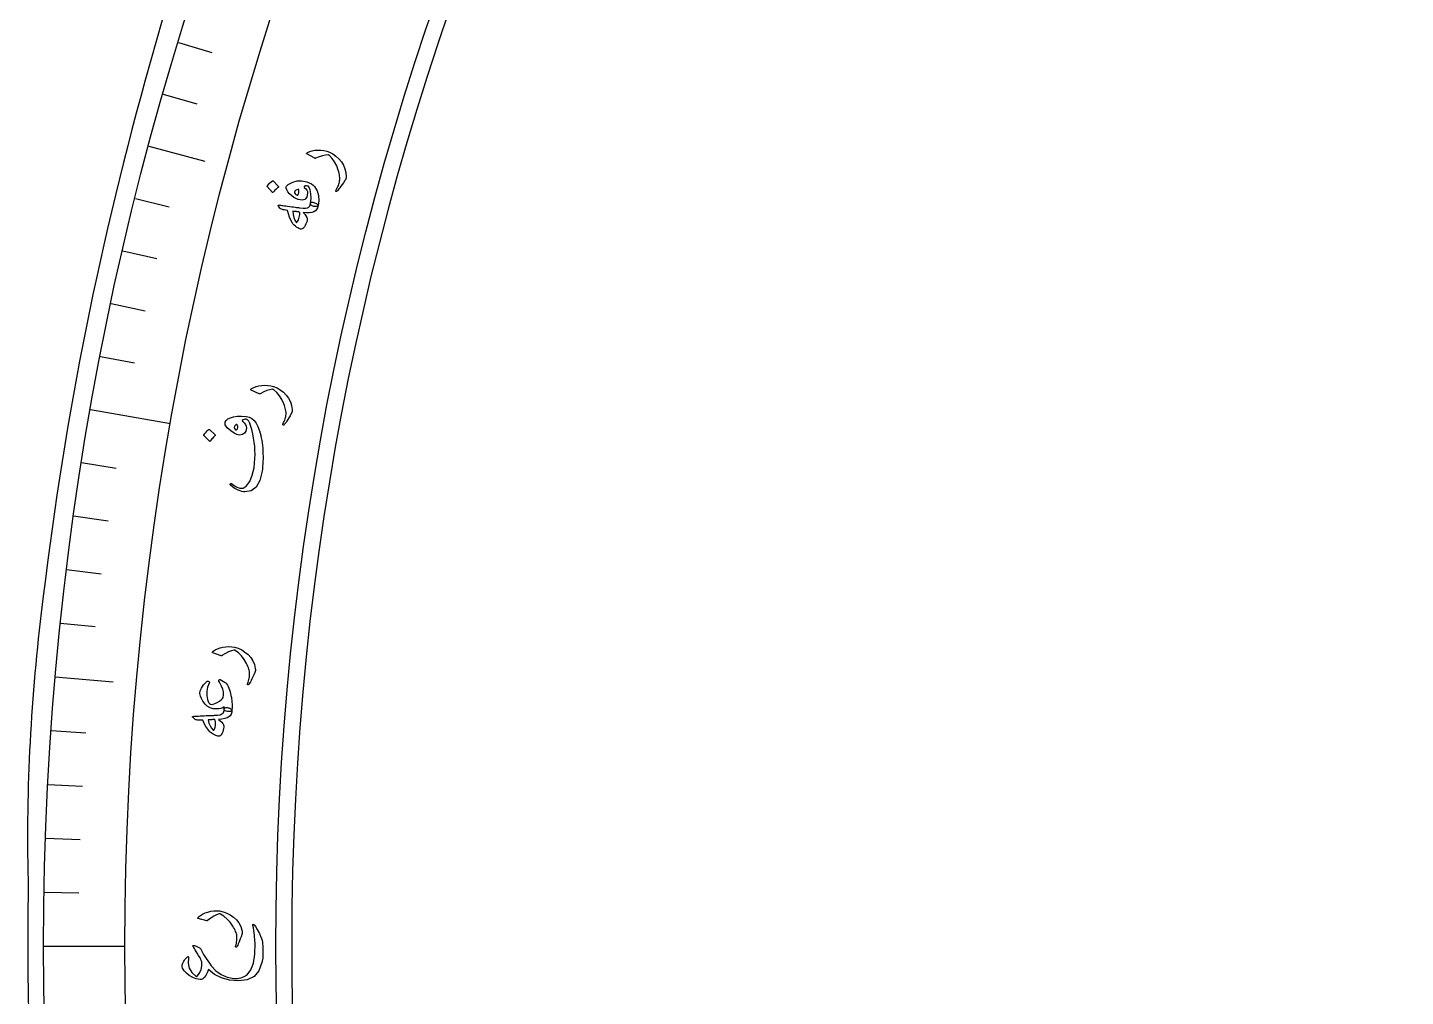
# Model space of a CAD drawing. Header units: millimetres. Extents: x -75 to 75, y -75 to 98.
# Drawn here: x -75 to -41.73, y -1.22 to 22.17 of the extents above; entities that cross this region are included whole.
import ezdxf

# ---------------------------------------------------------------- set-up
doc = ezdxf.new("R2010")
doc.units = ezdxf.units.MM
for name, color, linetype in [('CUT_INNER', 6, 'Continuous'), ('CUT_OUTER', 1, 'Continuous'), ('ENGRAVE', 7, 'Continuous'), ('ENGRAVE_FINE', 8, 'Continuous'), ('TEXT', 5, 'Continuous')]:
    doc.layers.add(name, color=color, linetype=linetype)

msp = doc.modelspace()

# ---------------------------------------------------------------- linework, layer by layer
at = {"layer": 'CUT_INNER'}
msp.add_arc((0.0001, -0.0002), 68.6249, 92.275813, 359.648624, dxfattribs=at)
at = {"layer": 'CUT_OUTER'}
for centre, radius, start, end in [((-8.4905, 3.5523), 65.9945, 150.798744, 164.756957), ((8.9401, -1.5964), 84.1664, 164.494956, 173.423633), ((-30.4953, 2.6179), 44.5091, 172.99899, 181.59045), ((0, 0), 75, 178.943758, 5.27344)]:
    msp.add_arc(centre, radius, start, end, dxfattribs=at)
at = {"layer": 'ENGRAVE'}
for points in [[(-72.075, 19.3124), (-70.7203, 18.9494)], [(-73.4839, 12.9572), (-71.5502, 12.6162)], [(-74.3336, 6.5033), (-72.9364, 6.3811)], [(-74.6175, 0), (-72.654, 0)]]:
    msp.add_lwpolyline(points, dxfattribs=at)
for radius in [74.6175, 72.654, 69.0075]:
    msp.add_circle((0, 0), radius, dxfattribs=at)
at = {"layer": 'ENGRAVE_FINE'}
for points in [[(-71.3571, 21.816), (-70.5523, 21.57)], [(-71.7269, 20.5674), (-70.918, 20.3354)], [(-72.401, 18.0516), (-71.5845, 17.848)], [(-72.7051, 16.7853), (-71.8851, 16.596)], [(-72.9869, 15.5139), (-72.1638, 15.3389)], [(-73.2466, 14.2377), (-72.4205, 14.0771)], [(-73.6988, 11.6727), (-72.8677, 11.5411)], [(-73.8913, 10.3847), (-73.058, 10.2676)], [(-74.0613, 9.0936), (-73.2261, 8.991)], [(-74.2087, 7.7997), (-73.3718, 7.7117)], [(-74.4357, 5.2051), (-73.5963, 5.1464)], [(-74.5152, 3.9052), (-73.6749, 3.8611)], [(-74.572, 2.6041), (-73.7311, 2.5747)], [(-74.6061, 1.3023), (-73.7648, 1.2876)]]:
    msp.add_lwpolyline(points, dxfattribs=at)
at = {"layer": 'TEXT'}
for points in [[(-68.257, 19.1245), (-68.2603, 19.1267), (-68.2629, 19.1289), (-68.2645, 19.1311), (-68.2654, 19.1334), (-68.2643, 19.1392), (-68.2598, 19.1455), (-68.252, 19.1522), (-68.2407, 19.1592), (-68.1865, 19.1839), (-68.127, 19.2015), (-68.062, 19.2121), (-67.9917, 19.2156), (-67.9178, 19.213), (-67.8467, 19.204), (-67.7785, 19.1888), (-67.7132, 19.1673), (-67.6312, 19.1249), (-67.556, 19.0719), (-67.4875, 19.0085), (-67.4257, 18.9347), (-67.374, 18.8528), (-67.3375, 18.7656), (-67.3163, 18.6731), (-67.3103, 18.5752), (-67.3117, 18.5498), (-67.3169, 18.5255), (-67.3259, 18.5021), (-67.3387, 18.4799), (-67.3734, 18.4299), (-67.4052, 18.385), (-67.4341, 18.345), (-67.4601, 18.3099), (-67.4832, 18.28), (-67.5034, 18.2553), (-67.5207, 18.2359), (-67.535, 18.2217), (-67.539, 18.219), (-67.5427, 18.2173), (-67.5462, 18.2166), (-67.5493, 18.2169), (-67.5532, 18.2184), (-67.5565, 18.2205), (-67.5594, 18.2233), (-67.5619, 18.2268), (-67.5634, 18.2308), (-67.5634, 18.2352), (-67.562, 18.2401), (-67.5591, 18.2454), (-67.5405, 18.2772), (-67.5239, 18.3079), (-67.5094, 18.3376), (-67.497, 18.3662), (-67.4865, 18.394), (-67.4779, 18.4212), (-67.4712, 18.4479), (-67.4664, 18.474), (-67.4636, 18.5006), (-67.4626, 18.5287), (-67.4635, 18.5582), (-67.4663, 18.5892), (-67.4712, 18.6217), (-67.4782, 18.6557), (-67.4873, 18.6913), (-67.4986, 18.7285), (-67.5383, 18.8352), (-67.587, 18.9308), (-67.6447, 19.0153), (-67.7115, 19.0887), (-67.7171, 19.0938), (-67.7242, 19.0977), (-67.7327, 19.1004), (-67.7426, 19.1018), (-67.8052, 19.0967), (-67.8776, 19.0812), (-67.9596, 19.0553), (-68.0513, 19.0189), (-68.0568, 19.0178), (-68.0615, 19.0175), (-68.0654, 19.018), (-68.0686, 19.0194)], [(-69.2133, 18.3356), (-69.2152, 18.3388), (-69.2158, 18.3428), (-69.2151, 18.3476), (-69.213, 18.3531), (-69.1865, 18.3888), (-69.157, 18.4212), (-69.1245, 18.4503), (-69.0891, 18.4761), (-69.0842, 18.4782), (-69.0798, 18.4786), (-69.0758, 18.4771), (-69.0724, 18.4738), (-68.944, 18.3365), (-68.9413, 18.332), (-68.9416, 18.3271), (-68.945, 18.322), (-68.9515, 18.3166), (-68.957, 18.3119), (-68.9655, 18.3045), (-68.9769, 18.2942), (-68.9912, 18.2811), (-69.0085, 18.265), (-69.0289, 18.2456), (-69.0522, 18.2229), (-69.0786, 18.1968), (-69.0827, 18.1936), (-69.0863, 18.1923), (-69.0894, 18.1931), (-69.0919, 18.196)], [(-68.7568, 18.3304), (-68.751, 18.3439), (-68.7408, 18.3578), (-68.7261, 18.3722), (-68.7069, 18.387), (-68.6012, 18.444), (-68.4914, 18.4737), (-68.3775, 18.4763), (-68.2594, 18.4519), (-68.2006, 18.4293), (-68.15, 18.4022), (-68.1078, 18.3706), (-68.0738, 18.3345), (-68.0115, 18.2305), (-67.9766, 18.1197), (-67.9692, 18.0021), (-67.9892, 17.8775), (-67.9953, 17.8661), (-68.0068, 17.8579), (-68.0237, 17.853), (-68.0459, 17.8514), (-68.0579, 17.8518), (-68.0699, 17.8531), (-68.0819, 17.8554), (-68.0939, 17.8586), (-68.1057, 17.8624), (-68.1168, 17.8665), (-68.1273, 17.8708), (-68.1373, 17.8754), (-68.1538, 17.8855), (-68.1651, 17.8973), (-68.1711, 17.9106), (-68.1718, 17.9255), (-68.1565, 18.0483), (-68.1588, 18.1591), (-68.1788, 18.2579), (-68.2166, 18.3448), (-68.246, 18.349), (-68.2698, 18.3509), (-68.2879, 18.3505), (-68.3005, 18.3478), (-68.3118, 18.3435), (-68.3197, 18.3388), (-68.3242, 18.3338), (-68.3252, 18.3283), (-68.325, 18.3243), (-68.324, 18.3209), (-68.3223, 18.3182), (-68.3199, 18.316), (-68.2851, 18.2858), (-68.2606, 18.2535), (-68.2465, 18.219), (-68.2426, 18.1825), (-68.2608, 18.0842), (-68.3045, 18.0249), (-68.374, 18.0046), (-68.4692, 18.0233), (-68.5209, 18.0456), (-68.5724, 18.0765), (-68.6237, 18.1162), (-68.6749, 18.1646), (-68.7173, 18.2126), (-68.745, 18.2563), (-68.7582, 18.2956), (-68.7568, 18.3304)], [(-68.5557, 18.2049), (-68.5554, 18.1832), (-68.5445, 18.1633), (-68.5231, 18.1453), (-68.4912, 18.1291), (-68.4859, 18.1278), (-68.482, 18.1272), (-68.4795, 18.1272), (-68.4785, 18.1279), (-68.4682, 18.147), (-68.46, 18.167), (-68.4541, 18.1879), (-68.4503, 18.2096), (-68.4493, 18.2293), (-68.4509, 18.2462), (-68.4552, 18.2602), (-68.4621, 18.2714), (-68.5007, 18.2573), (-68.5292, 18.2414), (-68.5476, 18.224), (-68.5557, 18.2049)], [(-68.9454, 17.8602), (-68.955, 17.8755), (-68.9541, 17.8853), (-68.9426, 17.8897), (-68.9207, 17.8887), (-68.9078, 17.8868), (-68.8898, 17.8845), (-68.8669, 17.8817), (-68.8389, 17.8784), (-68.8056, 17.8744), (-68.7669, 17.8695), (-68.7228, 17.8637), (-68.6732, 17.8571), (-68.6244, 17.8506), (-68.5808, 17.8447), (-68.5422, 17.8395), (-68.5088, 17.835), (-68.4806, 17.8311), (-68.4578, 17.8279), (-68.4403, 17.8255), (-68.4283, 17.8237), (-68.3516, 17.8149), (-68.2902, 17.8148), (-68.2442, 17.8236), (-68.2134, 17.8413), (-68.1995, 17.8557), (-68.1879, 17.8746), (-68.1787, 17.8979), (-68.1718, 17.9255), (-68.1648, 17.9411), (-68.1536, 17.9515), (-68.1379, 17.9568), (-68.118, 17.9568), (-68.0951, 17.9526), (-68.0726, 17.9459), (-68.0505, 17.9366), (-68.0289, 17.9246), (-68.0111, 17.912), (-67.9985, 17.8999), (-67.9912, 17.8884), (-67.9892, 17.8775), (-68.0036, 17.8248), (-68.0252, 17.7818), (-68.0539, 17.7485), (-68.0899, 17.7248), (-68.1376, 17.7095), (-68.1971, 17.702), (-68.2684, 17.7024), (-68.3515, 17.7106), (-68.3103, 17.6694), (-68.2796, 17.6304), (-68.2594, 17.5936), (-68.2498, 17.559), (-68.2498, 17.533), (-68.2548, 17.5036), (-68.2647, 17.4709), (-68.2794, 17.4349), (-68.2984, 17.3978), (-68.3172, 17.3674), (-68.3359, 17.3437), (-68.3546, 17.3267), (-68.3754, 17.3144), (-68.3956, 17.3079), (-68.4151, 17.3072), (-68.434, 17.3123), (-68.4564, 17.3229), (-68.4806, 17.3376), (-68.5064, 17.3561), (-68.534, 17.3787), (-68.5613, 17.4029), (-68.5827, 17.4235), (-68.5982, 17.4405), (-68.608, 17.4538), (-68.6439, 17.5231), (-68.6754, 17.5968), (-68.7024, 17.6749), (-68.725, 17.7574), (-68.7647, 17.7648), (-68.7988, 17.7716), (-68.8274, 17.7777), (-68.8505, 17.7833), (-68.8695, 17.7894), (-68.8859, 17.7973), (-68.8996, 17.807), (-68.9107, 17.8185)], [(-68.5975, 17.7396), (-68.5912, 17.6593), (-68.5762, 17.5888), (-68.5524, 17.5279), (-68.5199, 17.4768), (-68.5147, 17.4727), (-68.5093, 17.4714), (-68.5037, 17.4731), (-68.498, 17.4777), (-68.4835, 17.4966), (-68.4707, 17.5178), (-68.4596, 17.5414), (-68.4502, 17.5673), (-68.4424, 17.5954), (-68.4364, 17.626), (-68.4321, 17.6588), (-68.4294, 17.694), (-68.4297, 17.6996), (-68.4312, 17.7059), (-68.4339, 17.7126), (-68.4379, 17.72), (-68.4548, 17.7231), (-68.4726, 17.726), (-68.4913, 17.7288), (-68.5108, 17.7313), (-68.5312, 17.7337), (-68.5524, 17.7358), (-68.5745, 17.7378), (-68.5975, 17.7396)], [(-69.6033, 13.422), (-69.6068, 13.4238), (-69.6095, 13.4258), (-69.6113, 13.4279), (-69.6124, 13.4301), (-69.6118, 13.436), (-69.6078, 13.4427), (-69.6005, 13.4499), (-69.5899, 13.4579), (-69.538, 13.487), (-69.48, 13.5094), (-69.4162, 13.5253), (-69.3464, 13.5347), (-69.2725, 13.5381), (-69.201, 13.5351), (-69.1318, 13.5255), (-69.0649, 13.5095), (-68.9797, 13.474), (-68.9003, 13.4275), (-68.8268, 13.37), (-68.7592, 13.3015), (-68.7008, 13.2241), (-68.6572, 13.1402), (-68.6285, 13.0498), (-68.6144, 12.9527), (-68.6137, 12.9273), (-68.6169, 12.9026), (-68.624, 12.8786), (-68.6349, 12.8554), (-68.6653, 12.8028), (-68.6933, 12.7553), (-68.7188, 12.7131), (-68.7418, 12.676), (-68.7624, 12.6443), (-68.7805, 12.618), (-68.7961, 12.5972), (-68.8092, 12.5818), (-68.813, 12.5788), (-68.8165, 12.5768), (-68.8199, 12.5759), (-68.8231, 12.5759), (-68.827, 12.5771), (-68.8305, 12.5789), (-68.8337, 12.5814), (-68.8364, 12.5847), (-68.8382, 12.5886), (-68.8386, 12.593), (-68.8376, 12.598), (-68.8351, 12.6035), (-68.8192, 12.6367), (-68.8053, 12.6687), (-68.7933, 12.6995), (-68.7832, 12.729), (-68.775, 12.7576), (-68.7687, 12.7854), (-68.7643, 12.8126), (-68.7617, 12.839), (-68.761, 12.8657), (-68.7624, 12.8938), (-68.7657, 12.9231), (-68.7711, 12.9538), (-68.7786, 12.9858), (-68.7884, 13.0191), (-68.8004, 13.0539), (-68.8147, 13.09), (-68.8631, 13.193), (-68.9195, 13.2843), (-68.984, 13.3637), (-69.0566, 13.4313), (-69.0627, 13.436), (-69.0701, 13.4393), (-69.0788, 13.4412), (-69.0888, 13.4419), (-69.1507, 13.4316), (-69.2215, 13.4101), (-69.3011, 13.3776), (-69.3896, 13.3338), (-69.3949, 13.3321), (-69.3996, 13.3314), (-69.4036, 13.3317), (-69.4068, 13.3328)], [(-70.2345, 12.61), (-70.23, 12.6521), (-70.2067, 12.6905), (-70.1646, 12.7252), (-70.1036, 12.7562), (-70.0274, 12.7798), (-69.9393, 12.7922), (-69.8393, 12.7936), (-69.7275, 12.784), (-69.6875, 12.7778), (-69.651, 12.7683), (-69.618, 12.7555), (-69.5886, 12.7393), (-69.5328, 12.691), (-69.4831, 12.6252), (-69.4394, 12.542), (-69.4017, 12.4413), (-69.3858, 12.3856), (-69.3715, 12.3284), (-69.3589, 12.2698), (-69.348, 12.2099), (-69.3388, 12.1484), (-69.3312, 12.0853), (-69.3254, 12.0205), (-69.3212, 11.954), (-69.3186, 11.8876), (-69.3174, 11.8229), (-69.3176, 11.7599), (-69.3191, 11.6986), (-69.3221, 11.6389), (-69.3269, 11.5807), (-69.3334, 11.5239), (-69.3415, 11.4687), (-69.3979, 11.2418), (-69.4856, 11.0825), (-69.6049, 10.9905), (-69.7562, 10.966), (-69.7898, 10.9698), (-69.8276, 10.9777), (-69.8695, 10.9898), (-69.9155, 11.0059), (-69.9654, 11.0282), (-70.0128, 11.0558), (-70.0578, 11.0886), (-70.1003, 11.1267), (-70.105, 11.1321), (-70.1081, 11.138), (-70.1094, 11.1445), (-70.1091, 11.1515), (-70.1072, 11.158), (-70.1036, 11.1629), (-70.0984, 11.1662), (-70.0916, 11.1679), (-70.0844, 11.1681), (-70.078, 11.1668), (-70.0723, 11.1641), (-70.0674, 11.1598), (-69.9663, 11.0862), (-69.8752, 11.0527), (-69.7943, 11.059), (-69.7236, 11.105), (-69.6394, 11.2179), (-69.5763, 11.366), (-69.5341, 11.5494), (-69.5126, 11.7684), (-69.5101, 11.8656), (-69.5122, 11.9639), (-69.5187, 12.063), (-69.5298, 12.1632), (-69.5453, 12.2642), (-69.5653, 12.366), (-69.5899, 12.4686), (-69.619, 12.572), (-69.6389, 12.6279), (-69.6633, 12.6718), (-69.6922, 12.7038), (-69.7258, 12.7238), (-69.7518, 12.7211), (-69.7766, 12.7138), (-69.8001, 12.702), (-69.8222, 12.6857), (-69.8236, 12.6836), (-69.8227, 12.6805), (-69.8195, 12.6764), (-69.8142, 12.6714), (-69.7718, 12.633), (-69.742, 12.5931), (-69.7247, 12.5518), (-69.7198, 12.509), (-69.7321, 12.4346), (-69.7639, 12.3813), (-69.8155, 12.3491), (-69.8867, 12.3379), (-69.9459, 12.3487), (-70.0148, 12.3814), (-70.0934, 12.4359), (-70.1816, 12.5124), (-70.2027, 12.5354), (-70.2186, 12.5593), (-70.2291, 12.5842), (-70.2345, 12.61)], [(-70.742, 12.3179), (-70.7441, 12.321), (-70.745, 12.325), (-70.7447, 12.3298), (-70.7432, 12.3355), (-70.7198, 12.3734), (-70.6932, 12.4083), (-70.6633, 12.4403), (-70.6303, 12.4692), (-70.6256, 12.4717), (-70.6212, 12.4724), (-70.6171, 12.4713), (-70.6134, 12.4683), (-70.4737, 12.3423), (-70.4706, 12.338), (-70.4705, 12.3332), (-70.4735, 12.3278), (-70.4794, 12.3218), (-70.4846, 12.3166), (-70.4924, 12.3084), (-70.5029, 12.2972), (-70.516, 12.2829), (-70.5319, 12.2653), (-70.5504, 12.2442), (-70.5718, 12.2194), (-70.5958, 12.1911), (-70.5996, 12.1874), (-70.6031, 12.1859), (-70.6062, 12.1864), (-70.6089, 12.189)], [(-69.9393, 12.5806), (-69.9472, 12.5899), (-69.9561, 12.5938), (-69.966, 12.5922), (-69.9768, 12.5852), (-70.0056, 12.5539), (-70.0166, 12.5237), (-70.0098, 12.4946), (-69.9853, 12.4667), (-69.977, 12.4621), (-69.9694, 12.4601), (-69.9624, 12.4606), (-69.956, 12.4636), (-69.9325, 12.4894), (-69.9218, 12.5175), (-69.9241, 12.5478), (-69.9393, 12.5806)], [(-70.5311, 7.0807), (-70.5347, 7.0822), (-70.5376, 7.084), (-70.5396, 7.0859), (-70.5409, 7.088), (-70.5408, 7.0939), (-70.5375, 7.1009), (-70.5309, 7.1088), (-70.521, 7.1177), (-70.4719, 7.1513), (-70.4162, 7.1789), (-70.3541, 7.2005), (-70.2854, 7.2161), (-70.2121, 7.2262), (-70.1406, 7.2297), (-70.0708, 7.2264), (-70.0028, 7.2165), (-69.9147, 7.1888), (-69.8315, 7.1496), (-69.7531, 7.099), (-69.6795, 7.0369), (-69.6144, 6.9652), (-69.5634, 6.8855), (-69.5266, 6.7981), (-69.5039, 6.7027), (-69.5009, 6.6774), (-69.5018, 6.6525), (-69.5067, 6.628), (-69.5154, 6.6039), (-69.541, 6.5487), (-69.5645, 6.4989), (-69.5861, 6.4546), (-69.6057, 6.4156), (-69.6233, 6.3821), (-69.639, 6.3543), (-69.6527, 6.3322), (-69.6644, 6.3157), (-69.6678, 6.3124), (-69.6712, 6.3101), (-69.6745, 6.3088), (-69.6776, 6.3086), (-69.6816, 6.3093), (-69.6853, 6.3108), (-69.6887, 6.3131), (-69.6917, 6.3161), (-69.6939, 6.3198), (-69.6946, 6.3242), (-69.6941, 6.3292), (-69.6921, 6.3349), (-69.6793, 6.3694), (-69.6683, 6.4026), (-69.6591, 6.4343), (-69.6517, 6.4646), (-69.6462, 6.4938), (-69.6424, 6.5221), (-69.6405, 6.5495), (-69.6403, 6.5761), (-69.642, 6.6028), (-69.6459, 6.6306), (-69.6519, 6.6595), (-69.66, 6.6896), (-69.6704, 6.7207), (-69.6831, 6.7531), (-69.6982, 6.7866), (-69.7157, 6.8212), (-69.7732, 6.9195), (-69.8377, 7.0053), (-69.9091, 7.0786), (-69.9875, 7.1394), (-69.9939, 7.1434), (-70.0016, 7.1461), (-70.0104, 7.1472), (-70.0205, 7.1469), (-70.0812, 7.1311), (-70.1498, 7.1034), (-70.2261, 7.0637), (-70.3102, 7.0121), (-70.3155, 7.01), (-70.32, 7.0089), (-70.324, 7.0088), (-70.3274, 7.0096)], [(-70.3488, 6.4325), (-70.2286, 6.3647), (-70.2168, 6.3565), (-70.2074, 6.3486), (-70.2003, 6.3413), (-70.1955, 6.3345), (-70.1762, 6.3), (-70.1584, 6.2634), (-70.1424, 6.2246), (-70.1279, 6.1836), (-70.1148, 6.1405), (-70.1027, 6.0955), (-70.0917, 6.0484), (-70.0818, 5.9994), (-70.0674, 5.9081), (-70.0605, 5.828), (-70.0609, 5.7589), (-70.0688, 5.701), (-70.0808, 5.6796), (-70.1021, 5.6665), (-70.1328, 5.6618), (-70.1727, 5.6654), (-70.2083, 5.6737), (-70.2344, 5.6835), (-70.2508, 5.6949), (-70.2576, 5.7079), (-70.2575, 5.71), (-70.2573, 5.7121), (-70.2571, 5.7142), (-70.257, 5.7163), (-70.2541, 5.7317), (-70.2524, 5.7469), (-70.2517, 5.7619), (-70.252, 5.7767), (-70.2916, 5.7545), (-70.3346, 5.7383), (-70.3811, 5.7282), (-70.431, 5.7241), (-70.5193, 5.7301), (-70.5966, 5.7518), (-70.6628, 5.7893), (-70.7181, 5.8425), (-70.7681, 5.9094), (-70.8055, 5.974), (-70.8301, 6.0363), (-70.8419, 6.0962), (-70.8363, 6.1593), (-70.8067, 6.2287), (-70.753, 6.3043), (-70.6752, 6.3862), (-70.6635, 6.3952), (-70.6515, 6.3988), (-70.6391, 6.3972), (-70.6264, 6.3902), (-70.617, 6.3811), (-70.6124, 6.3705), (-70.6127, 6.3585), (-70.6179, 6.3451), (-70.6551, 6.249), (-70.674, 6.1509), (-70.6745, 6.051), (-70.6565, 5.9493), (-70.6432, 5.9085), (-70.6273, 5.8767), (-70.6088, 5.8539), (-70.5878, 5.8402), (-70.56, 5.835), (-70.5236, 5.8401), (-70.4783, 5.8556), (-70.4244, 5.8814), (-70.3693, 5.9136), (-70.3275, 5.9447), (-70.2989, 5.9749), (-70.2835, 6.004), (-70.2713, 6.0693), (-70.2731, 6.136), (-70.289, 6.2043), (-70.3189, 6.2741), (-70.3552, 6.3383), (-70.3722, 6.3715), (-70.3815, 6.3976), (-70.3829, 6.4166), (-70.3765, 6.4287), (-70.3697, 6.4332), (-70.3627, 6.4353), (-70.3558, 6.4351), (-70.3488, 6.4325)], [(-71.0072, 5.5165), (-71.0193, 5.5299), (-71.0201, 5.5398), (-71.0097, 5.5461), (-70.9879, 5.5489), (-70.9748, 5.5494), (-70.9567, 5.5502), (-70.9336, 5.5514), (-70.9055, 5.5531), (-70.8721, 5.5549), (-70.8331, 5.5569), (-70.7886, 5.559), (-70.7386, 5.5611), (-70.6895, 5.5633), (-70.6455, 5.5651), (-70.6066, 5.5667), (-70.5729, 5.5681), (-70.5445, 5.5692), (-70.5215, 5.5701), (-70.5039, 5.5708), (-70.4917, 5.5712), (-70.4146, 5.5759), (-70.3542, 5.5866), (-70.3104, 5.6033), (-70.2832, 5.626), (-70.272, 5.6427), (-70.2639, 5.6633), (-70.2589, 5.6878), (-70.257, 5.7163), (-70.2529, 5.7329), (-70.2436, 5.7451), (-70.2291, 5.7529), (-70.2095, 5.7565), (-70.1862, 5.7564), (-70.1629, 5.7537), (-70.1395, 5.7484), (-70.1161, 5.7404), (-70.0963, 5.7311), (-70.0819, 5.7214), (-70.0727, 5.7114), (-70.0688, 5.701), (-70.0737, 5.6466), (-70.0874, 5.6004), (-70.1099, 5.5626), (-70.1412, 5.533), (-70.1855, 5.5095), (-70.2428, 5.4917), (-70.313, 5.4796), (-70.3962, 5.4733), (-70.3485, 5.4399), (-70.3114, 5.4068), (-70.2852, 5.3741), (-70.2696, 5.3418), (-70.2651, 5.3161), (-70.2649, 5.2864), (-70.2688, 5.2525), (-70.2771, 5.2144), (-70.2892, 5.1745), (-70.3024, 5.1413), (-70.3167, 5.1147), (-70.3321, 5.0947), (-70.3505, 5.079), (-70.3692, 5.069), (-70.3883, 5.0649), (-70.4078, 5.0666), (-70.4317, 5.0732), (-70.4581, 5.0833), (-70.4868, 5.0971), (-70.5179, 5.1145), (-70.5489, 5.1336), (-70.5736, 5.1501), (-70.5919, 5.1641), (-70.6038, 5.1755), (-70.6513, 5.2374), (-70.6952, 5.3045), (-70.7355, 5.3767), (-70.7722, 5.4539), (-70.8126, 5.4542), (-70.8474, 5.4549), (-70.8766, 5.456), (-70.9003, 5.4574), (-70.9201, 5.4601), (-70.9376, 5.4651), (-70.9528, 5.4722), (-70.9658, 5.4815)], [(-70.6435, 5.4587), (-70.6233, 5.3808), (-70.5962, 5.3139), (-70.5621, 5.2582), (-70.5211, 5.2136), (-70.5153, 5.2104), (-70.5098, 5.2101), (-70.5046, 5.2128), (-70.4997, 5.2183), (-70.4888, 5.2394), (-70.4799, 5.2626), (-70.4731, 5.2877), (-70.4683, 5.3148), (-70.4657, 5.3439), (-70.4651, 5.375), (-70.4666, 5.4081), (-70.4701, 5.4432), (-70.4714, 5.4487), (-70.474, 5.4546), (-70.4778, 5.4608), (-70.483, 5.4674), (-70.5002, 5.4675), (-70.5182, 5.4672), (-70.5371, 5.4666), (-70.5567, 5.4657), (-70.5772, 5.4645), (-70.5985, 5.4629), (-70.6206, 5.461), (-70.6435, 5.4587)], [(-70.8824, 0.6657), (-70.8862, 0.6669), (-70.8892, 0.6684), (-70.8915, 0.6701), (-70.8929, 0.6721), (-70.8933, 0.678), (-70.8907, 0.6852), (-70.8848, 0.6937), (-70.8758, 0.7035), (-70.8299, 0.7414), (-70.777, 0.7739), (-70.717, 0.8011), (-70.65, 0.8229), (-70.578, 0.8396), (-70.5071, 0.8494), (-70.4373, 0.8525), (-70.3686, 0.8488), (-70.2784, 0.8292), (-70.192, 0.7977), (-70.1093, 0.7544), (-70.0305, 0.6993), (-69.9591, 0.6337), (-69.9011, 0.559), (-69.8565, 0.4752), (-69.8253, 0.3823), (-69.82, 0.3574), (-69.8187, 0.3325), (-69.8213, 0.3077), (-69.8278, 0.2828), (-69.8483, 0.2256), (-69.8672, 0.1739), (-69.8847, 0.1277), (-69.9007, 0.0871), (-69.9152, 0.0522), (-69.9283, 0.0231), (-69.9399, -0.0002), (-69.9501, -0.0176), (-69.9532, -0.0213), (-69.9563, -0.0239), (-69.9595, -0.0254), (-69.9626, -0.0259), (-69.9667, -0.0256), (-69.9705, -0.0244), (-69.974, -0.0225), (-69.9773, -0.0197), (-69.9798, -0.0162), (-69.981, -0.0119), (-69.9809, -0.0069), (-69.9794, -0.001), (-69.9698, 0.0345), (-69.9618, 0.0685), (-69.9556, 0.1009), (-69.951, 0.1318), (-69.9481, 0.1614), (-69.9469, 0.1899), (-69.9474, 0.2174), (-69.9496, 0.2439), (-69.9538, 0.2703), (-69.9602, 0.2976), (-69.9688, 0.3259), (-69.9796, 0.3551), (-69.9927, 0.3852), (-70.0083, 0.4163), (-70.0264, 0.4482), (-70.047, 0.4812), (-70.1132, 0.5738), (-70.1851, 0.6534), (-70.2628, 0.72), (-70.3464, 0.7734), (-70.3532, 0.7769), (-70.3611, 0.7788), (-70.37, 0.7791), (-70.38, 0.7779), (-70.4391, 0.7567), (-70.5048, 0.7228), (-70.5773, 0.6765), (-70.6563, 0.6175), (-70.6613, 0.6149), (-70.6658, 0.6133), (-70.6698, 0.6129), (-70.6732, 0.6134)], [(-71.2611, -0.5339), (-71.2703, -0.5008), (-71.27, -0.4647), (-71.2603, -0.4257), (-71.2411, -0.3837), (-71.2286, -0.3623), (-71.2159, -0.3426), (-71.2031, -0.3246), (-71.1901, -0.3084), (-71.1771, -0.2939), (-71.1643, -0.2811), (-71.1515, -0.27), (-71.1389, -0.2607), (-71.1266, -0.2545), (-71.119, -0.2569), (-71.1161, -0.2681), (-71.1178, -0.2881), (-71.1256, -0.4143), (-71.0975, -0.5311), (-71.0337, -0.6383), (-70.9342, -0.7357), (-70.9277, -0.7384), (-70.9211, -0.7382), (-70.9141, -0.7351), (-70.907, -0.7291), (-70.8503, -0.6517), (-70.813, -0.5684), (-70.7951, -0.479), (-70.7964, -0.3834), (-70.7999, -0.3662), (-70.8082, -0.3441), (-70.8212, -0.3169), (-70.8389, -0.2848), (-70.8747, -0.2263), (-70.9063, -0.1746), (-70.9337, -0.1297), (-70.9568, -0.0916), (-70.9757, -0.0603), (-70.9904, -0.0358), (-71.0009, -0.0182), (-71.0072, -0.0074), (-71.0121, 0.008), (-71.0078, 0.0163), (-70.9943, 0.0175), (-70.9716, 0.0116), (-70.9121, -0.0112), (-70.8677, -0.031), (-70.8386, -0.048), (-70.8247, -0.062), (-70.8041, -0.1052), (-70.7803, -0.151), (-70.7531, -0.1991), (-70.7226, -0.2497), (-70.6887, -0.3028), (-70.6516, -0.3582), (-70.6111, -0.4161), (-70.5672, -0.4764), (-70.4584, -0.5969), (-70.3311, -0.6877), (-70.1853, -0.7487), (-70.0212, -0.7802), (-69.9321, -0.7808), (-69.8494, -0.7659), (-69.7731, -0.7355), (-69.7033, -0.6898), (-69.6102, -0.5767), (-69.5472, -0.4112), (-69.5138, -0.1932), (-69.5095, 0.0773), (-69.5121, 0.1192), (-69.5157, 0.1642), (-69.5202, 0.2125), (-69.5258, 0.2641), (-69.5326, 0.3187), (-69.5405, 0.3763), (-69.5497, 0.4369), (-69.5602, 0.5005), (-69.5613, 0.5115), (-69.5606, 0.5196), (-69.5581, 0.5249), (-69.5537, 0.5273), (-69.5325, 0.517), (-69.5006, 0.4759), (-69.4578, 0.4041), (-69.404, 0.3017), (-69.3745, 0.2396), (-69.3525, 0.1852), (-69.3381, 0.1386), (-69.3312, 0.0998), (-69.3202, -0.0447), (-69.3185, -0.1759), (-69.3259, -0.2937), (-69.3427, -0.3981), (-69.4162, -0.5958), (-69.5345, -0.7356), (-69.6981, -0.8175), (-69.9072, -0.8412), (-70.1274, -0.8202), (-70.3219, -0.7679), (-70.4907, -0.6843), (-70.6337, -0.569), (-70.6668, -0.6451), (-70.7006, -0.707), (-70.735, -0.7548), (-70.77, -0.7886), (-70.7842, -0.7978), (-70.7997, -0.8041), (-70.8166, -0.8076), (-70.8348, -0.8082), (-70.8839, -0.8015), (-70.9305, -0.7909), (-70.9744, -0.7762), (-71.0158, -0.7576), (-71.0991, -0.708), (-71.1678, -0.6541), (-71.2218, -0.5961), (-71.2611, -0.5339)]]:
    msp.add_lwpolyline(points, close=True, dxfattribs=at)

doc.saveas('drawing.dxf')
